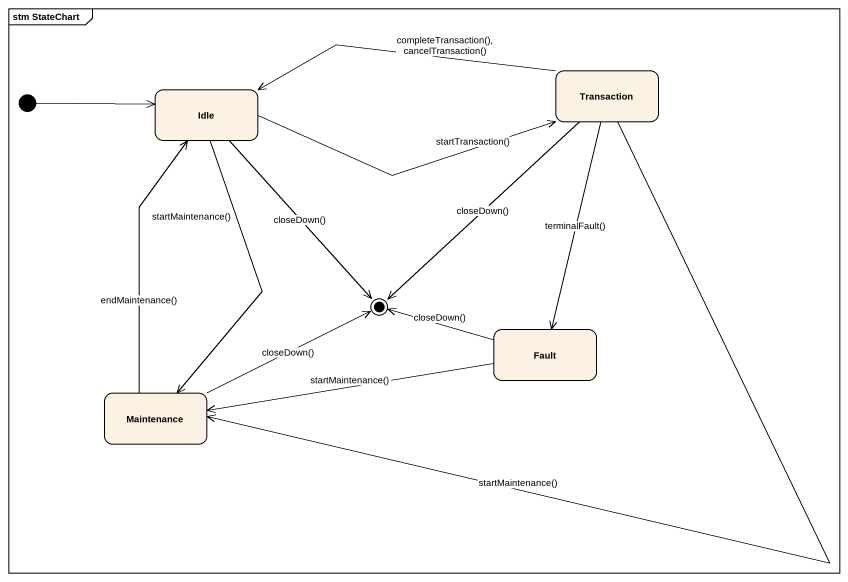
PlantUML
@startuml
mainframe stm StateChart
hide empty description
state Transaction
state Idle
state Fault
state Maintenance
[*] -right-> Idle
Transaction -left-> Idle : completeTransaction(), cancelTransaction()
Transaction --> Fault : terminalFault()
Transaction --> Maintenance : startMaintenance()
Idle -right-> Transaction : startTransaction()
Idle --> Maintenance : startMaintenance()
Fault -left-> Maintenance : startMaintenance()
Maintenance -up-> Idle : endMaintenance()
Transaction --> [*] : closeDown()
Idle --> [*] : closeDown()
Fault -left-> [*] : closeDown()
Maintenance -right-> [*] : closeDown()
@enduml
